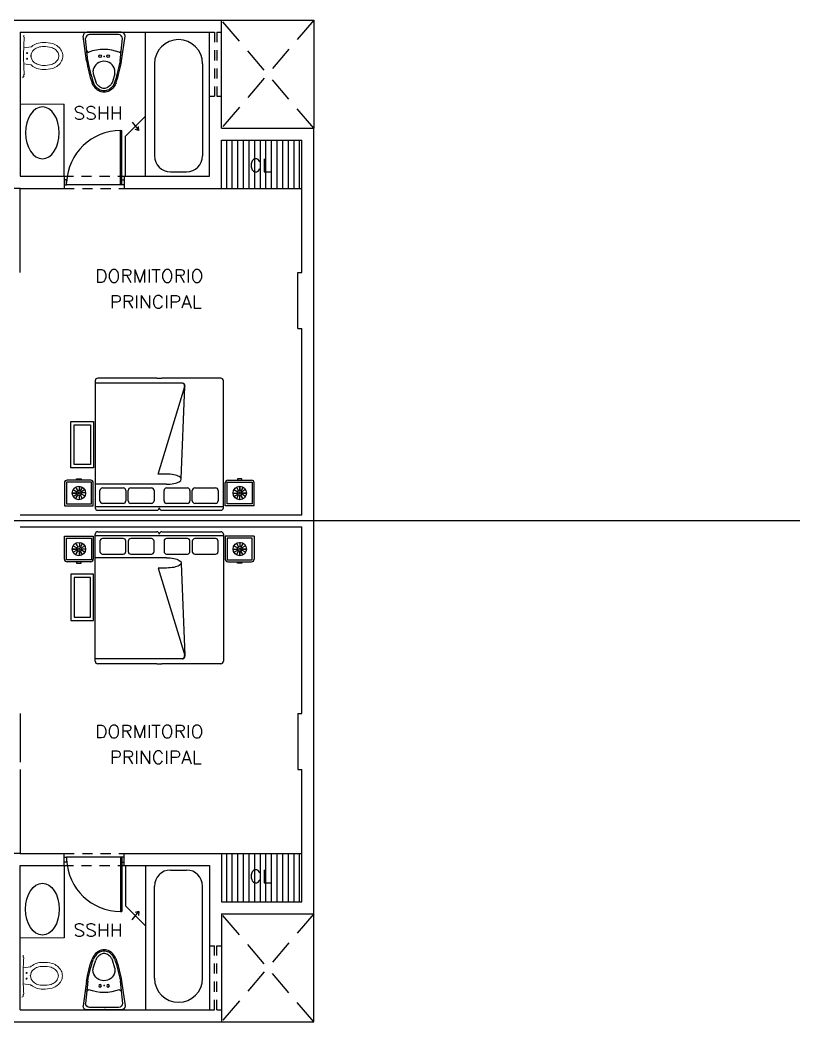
# Model space of a CAD drawing. Header units: millimetres. Extents: x 240 to 284.1, y 121.4 to 133.9.
# Drawn here: x 274.38 to 284.11, y 121.45 to 133.95 of the extents above; entities that cross this region are included whole.
import ezdxf

# ---------------------------------------------------------------- set-up
doc = ezdxf.new("R2010")
doc.units = ezdxf.units.MM
doc.linetypes.add('HIDDEN', pattern=[9.525, 6.35, -3.175])
for name, color, linetype in [('MUEBLES', 253, 'Continuous'), ('MUROS', 5, 'Continuous'), ('MUROS-BAJOS', 40, 'Continuous'), ('pisos', 8, 'Continuous'), ('PROYECCIONES', 6, 'HIDDEN'), ('PUERTAS', 2, 'Continuous')]:
    doc.layers.add(name, color=color, linetype=linetype)
doc.layers.add('TEXTOS', color=4, linetype='Continuous', lineweight=13)
doc.styles.add('ROMANS', font='romans.shx', dxfattribs={"height": 0.05})

# ---------------------------------------------------------------- blocks, each defined once
blk = doc.blocks.new('water')
for p, q in [((0.212, 0), (-0.212, 0)), ((-0.219, -0.36), (-0.262, -0.05)), ((-0.203, -0.36), (-0.23, -0.082)), ((0.18, -0.031), (-0.18, -0.031)), ((0.203, -0.36), (0.23, -0.082)), ((0.219, -0.36), (0.262, -0.05)), ((-0.136, -0.522), (-0.104, -0.622)), ((0.133, -0.522), (0.104, -0.622))]:
    blk.add_line(p, q)
for points in [[(0.104, -0.622, -0.063348), (0.083, -0.657, -0.106053), (0.043, -0.692, -0.126698), (0, -0.703, -0.126698), (-0.043, -0.692, -0.106053), (-0.083, -0.657, -0.063348), (-0.104, -0.622, -0.032432)], [(0.15, -0.632, -0.072735), (0.121, -0.685, -0.106053), (0.066, -0.733, -0.126698), (0, -0.75, -0.126698), (-0.066, -0.733, -0.106053), (-0.121, -0.685, -0.072735), (-0.15, -0.632, -0.075527)], [(0.132, -0.632, -0.084865), (0.108, -0.676, -0.106053), (0.058, -0.719, -0.126698), (0, -0.734, -0.126698), (-0.058, -0.719, -0.106053), (-0.108, -0.676, -0.084865), (-0.132, -0.632)]]:
    blk.add_lwpolyline(points, format="xyb")
for centre in [(-0.05, -0.3), (0.05, -0.3)]:
    blk.add_circle(centre, 0.0162)
for centre, radius, start, end in [((-0.212, -0.05), 0.05, 90, 180), ((-0.18, -0.082), 0.05, 90, 180), ((0.18, -0.082), 0.05, 0, 90), ((0.212, -0.05), 0.05, 0, 90), ((-0.177, -0.217), 0.0403, 197.365, 238.0437), ((0, -0.746), 0.529, 69.0287, 110.8502), ((0.186, -0.225), 0.0299, 293.7108, 350.2175), ((1.215, -0.141), 1.45, 188.6963, 199.7999), ((1.355, -0.097), 1.58, 189.5687, 199.7797), ((-0.192, -0.241), 0.0115, 238.0437, 290.8502), ((-0.001, -0.502), 0.138, 14.7688, 165.2312), ((-1.405, -0.083), 1.632, 340.3478, 350.2344), ((-1.278, -0.121), 1.516, 340.2994, 350.9235), ((0.194, -0.241), 0.0115, 249.0287, 293.7108), ((0.003, -0.498), 0.141, 167.0911, 189.7868), ((-0.006, -0.498), 0.141, 350.2132, 12.9089)]:
    blk.add_arc(centre, radius, start, end)
blk.add_point((0, -0.305))
blk = doc.blocks.new('A$C235B6341')
for p, q in [((0.167, 0.488), (0.154, 0.397)), ((0.367, 0.488), (0.379, 0.397))]:
    blk.add_line(p, q)
for points in [[(0.154, 0.397, 0.013963), (0.148, 0.389, 0.089637), (0.112, 0.324, 0.081306), (0.099, 0.243, 0.056545), (0.112, 0.126, 0.089637), (0.148, 0.061, 0.104644), (0.204, 0.015, 0.118458), (0.267, 0, 0.108474)], [(0.267, 0, 0.118458), (0.329, 0.015, 0.104644), (0.385, 0.061, 0.089637), (0.421, 0.126, 0.056545), (0.434, 0.243, 0.081306), (0.421, 0.324, 0.089637), (0.385, 0.389, 0.014084), (0.379, 0.397, 0.108474)], [(0.191, 0.363, 0.013963), (0.187, 0.358, 0.089637), (0.159, 0.308, 0.081306), (0.149, 0.243, 0.055176), (0.16, 0.14, 0.085892), (0.187, 0.092, 0.104644), (0.227, 0.06, 0.118458), (0.267, 0.05, 0.118458)], [(0.267, 0.05, 0.118458), (0.306, 0.06, 0.104644), (0.346, 0.092, 0.085892), (0.373, 0.14, 0.055176), (0.384, 0.243, 0.081306), (0.374, 0.308, 0.089637), (0.346, 0.358, 0.014084), (0.342, 0.363, 0.014084)]]:
    blk.add_lwpolyline(points, format="xyb")
for centre in [(0.231, 0.447), (0.302, 0.447)]:
    blk.add_circle(centre, 0.00635)
for centre, radius, start, end in [((0.03, 0.51), 0.03, 187.4314, 224.9532), ((0.017, 0.522), 0.0348, 255.4253, 291.0227), ((0.044, 0.495), 0.0148, 201.6897, 259.5639), ((0.267, -2.319), 2.809, 90.0016, 94.6091), ((0.267, 0.293), 0.103, 42.7314, 137.3026), ((0.267, -2.319), 2.809, 85.3931, 90.0016), ((0.266, -2.319), 2.809, 85.3909, 89.9984), ((0.49, 0.495), 0.0148, 280.4361, 338.3103), ((0.516, 0.522), 0.0348, 248.9773, 284.5747)]:
    blk.add_arc(centre, radius, start, end)
blk.add_point((0.267, 0.4))

msp = doc.modelspace()

# ---------------------------------------------------------------- hatches: boundary and pattern name
at = {"layer": 'pisos', "ltscale": 0.05}
h = msp.add_hatch(dxfattribs=at)
h.set_pattern_fill('_USER', color=256, scale=0.07, angle=90, style=0, pattern_type=0)
h.set_pattern_definition([(90, (0.387006, 0.59479), (-0.07, 4e-18), [])])
h.paths.add_polyline_path([(277.893, 132.446), (276.893, 132.446), (276.893, 131.846), (277.893, 131.846)])
h.paths.add_polyline_path([(277.225, 132.013), (277.581, 132.013), (277.581, 132.253), (277.225, 132.253)], flags=24)
h = msp.add_hatch(dxfattribs=at)
h.set_pattern_fill('_USER', color=256, scale=0.07, angle=90, style=0, pattern_type=0)
h.set_pattern_definition([(270, (0.387006, 254.796846), (-0.07, -4e-18), [])])
h.paths.add_polyline_path([(277.893, 122.946), (276.893, 122.946), (276.893, 123.546), (277.893, 123.546)])
h.paths.add_polyline_path([(277.199, 123.383), (277.606, 123.383), (277.606, 123.135), (277.199, 123.135)], flags=24)

# ---------------------------------------------------------------- linework, layer by layer
at = {"layer": 'MUEBLES'}
for p, q in [((276.056, 133.401), (276.056, 132.251)), ((276.656, 133.401), (276.656, 132.251)), ((276.256, 132.051), (276.456, 132.051)), ((275.316, 129.446), (275.316, 127.862)), ((276.401, 129.414), (275.316, 129.414)), ((276.084, 129.478), (275.348, 129.478)), ((276.406, 129.414), (275.736, 129.414)), ((276.084, 129.478), (276.148, 129.478)), ((276.884, 129.478), (276.148, 129.478)), ((276.916, 127.862), (276.916, 129.446)), ((276.102, 128.282), (276.436, 129.372)), ((276.39, 128.225), (276.436, 129.372)), ((276.206, 128.282), (276.102, 128.282)), ((274.933, 128.173), (274.933, 127.885)), ((275.261, 128.205), (274.965, 128.205)), ((275.119, 128.076), (275.119, 128.129)), ((275.119, 128.129), (275.119, 128.076)), ((275.293, 127.885), (275.293, 128.173)), ((276.206, 128.154), (275.316, 128.154)), ((276.94, 127.885), (276.94, 128.173)), ((276.972, 128.205), (277.268, 128.205)), ((277.12, 128.075), (277.12, 128.129)), ((277.12, 128.129), (277.12, 128.075)), ((277.3, 127.885), (277.3, 128.173)), ((275.029, 128.045), (275.083, 128.045)), ((275.083, 128.045), (275.029, 128.045)), ((275.04, 128.087), (275.087, 128.06)), ((275.04, 128.003), (275.087, 128.03)), ((275.071, 128.118), (275.098, 128.071)), ((275.071, 127.973), (275.098, 128.019)), ((275.119, 127.962), (275.119, 128.016)), ((275.16, 128.118), (275.134, 128.072)), ((275.16, 127.974), (275.134, 128.02)), ((275.191, 128.088), (275.145, 128.061)), ((275.191, 128.004), (275.145, 128.031)), ((275.202, 128.046), (275.149, 128.046)), ((275.202, 128.046), (275.149, 128.046)), ((275.376, 127.947), (275.376, 128.076)), ((275.408, 128.108), (275.667, 128.108)), ((275.699, 128.076), (275.699, 127.947)), ((275.728, 127.948), (275.728, 128.077)), ((275.76, 128.109), (276.019, 128.109)), ((276.051, 128.077), (276.051, 127.948)), ((276.176, 127.947), (276.176, 128.076)), ((276.208, 128.108), (276.467, 128.108)), ((276.499, 128.076), (276.499, 127.947)), ((276.528, 127.948), (276.528, 128.077)), ((276.56, 128.109), (276.819, 128.109)), ((276.851, 128.077), (276.851, 127.948)), ((277.037, 128.045), (277.09, 128.045)), ((277.037, 128.045), (277.09, 128.045)), ((277.048, 128.087), (277.094, 128.06)), ((277.048, 128.003), (277.094, 128.03)), ((277.078, 128.118), (277.105, 128.071)), ((277.078, 127.973), (277.105, 128.019)), ((277.12, 127.962), (277.12, 128.015)), ((277.162, 128.118), (277.135, 128.071)), ((277.162, 127.973), (277.135, 128.019)), ((277.193, 128.087), (277.146, 128.06)), ((277.193, 128.003), (277.146, 128.03)), ((277.204, 128.045), (277.15, 128.045)), ((277.15, 128.045), (277.204, 128.045)), ((274.933, 127.885), (275.293, 127.885)), ((275.316, 127.878), (276.116, 127.878)), ((275.667, 127.915), (275.408, 127.915)), ((276.019, 127.916), (275.76, 127.916)), ((276.116, 127.878), (276.916, 127.878)), ((276.467, 127.915), (276.208, 127.915)), ((276.819, 127.916), (276.56, 127.916)), ((277.3, 127.885), (276.94, 127.885)), ((275.348, 127.83), (276.084, 127.83)), ((276.148, 127.83), (276.884, 127.83)), ((274.933, 127.218), (274.933, 127.506)), ((274.933, 127.506), (275.293, 127.506)), ((275.293, 127.506), (275.293, 127.218)), ((275.316, 125.946), (275.316, 127.53)), ((275.316, 127.514), (276.116, 127.514)), ((275.348, 127.562), (276.084, 127.562)), ((276.116, 127.514), (276.916, 127.514)), ((276.148, 127.562), (276.884, 127.562)), ((276.916, 127.53), (276.916, 125.946)), ((276.94, 127.506), (276.94, 127.218)), ((277.3, 127.506), (276.94, 127.506)), ((277.3, 127.506), (277.3, 127.218)), ((275.04, 127.388), (275.087, 127.361)), ((275.071, 127.419), (275.098, 127.372)), ((275.119, 127.429), (275.119, 127.376)), ((275.16, 127.418), (275.134, 127.372)), ((275.191, 127.388), (275.145, 127.361)), ((275.376, 127.445), (275.376, 127.316)), ((275.667, 127.477), (275.408, 127.477)), ((275.699, 127.316), (275.699, 127.445)), ((275.728, 127.444), (275.728, 127.314)), ((276.019, 127.476), (275.76, 127.476)), ((276.051, 127.314), (276.051, 127.444)), ((276.176, 127.445), (276.176, 127.316)), ((276.467, 127.477), (276.208, 127.477)), ((276.499, 127.316), (276.499, 127.445)), ((276.528, 127.444), (276.528, 127.314)), ((276.819, 127.476), (276.56, 127.476)), ((276.851, 127.314), (276.851, 127.444)), ((277.048, 127.388), (277.094, 127.361)), ((277.078, 127.419), (277.105, 127.372)), ((277.12, 127.43), (277.12, 127.376)), ((277.162, 127.419), (277.135, 127.372)), ((277.193, 127.388), (277.146, 127.361)), ((275.029, 127.346), (275.083, 127.346)), ((275.083, 127.346), (275.029, 127.346)), ((275.04, 127.305), (275.087, 127.331)), ((275.071, 127.274), (275.098, 127.32)), ((275.119, 127.316), (275.119, 127.262)), ((275.119, 127.262), (275.119, 127.316)), ((275.16, 127.273), (275.134, 127.32)), ((275.191, 127.304), (275.145, 127.331)), ((275.202, 127.346), (275.149, 127.346)), ((275.202, 127.346), (275.149, 127.346)), ((275.408, 127.284), (275.667, 127.284)), ((275.76, 127.282), (276.019, 127.282)), ((276.208, 127.284), (276.467, 127.284)), ((276.56, 127.282), (276.819, 127.282)), ((277.037, 127.346), (277.09, 127.346)), ((277.037, 127.346), (277.09, 127.346)), ((277.048, 127.305), (277.094, 127.331)), ((277.078, 127.274), (277.105, 127.32)), ((277.12, 127.316), (277.12, 127.263)), ((277.12, 127.263), (277.12, 127.316)), ((277.162, 127.274), (277.135, 127.32)), ((277.193, 127.305), (277.146, 127.331)), ((277.204, 127.346), (277.15, 127.346)), ((277.15, 127.346), (277.204, 127.346)), ((275.261, 127.186), (274.965, 127.186)), ((276.206, 127.237), (275.316, 127.237)), ((276.39, 127.167), (276.436, 126.019)), ((276.972, 127.186), (277.268, 127.186)), ((276.102, 127.109), (276.436, 126.019)), ((276.206, 127.109), (276.102, 127.109)), ((276.401, 125.978), (275.316, 125.978)), ((276.084, 125.914), (275.348, 125.914)), ((276.406, 125.978), (275.736, 125.978)), ((276.084, 125.914), (276.148, 125.914)), ((276.884, 125.914), (276.148, 125.914)), ((276.256, 123.341), (276.456, 123.341)), ((276.056, 121.991), (276.056, 123.141)), ((276.656, 121.991), (276.656, 123.141))]:
    msp.add_line(p, q, dxfattribs=at)
at = {"layer": 'MUEBLES', "ltscale": 0.05}
for p, q in [((275.776, 132.673), (275.861, 132.569)), ((275.861, 132.569), (275.815, 132.582)), ((275.861, 132.569), (275.857, 132.617)), ((275.776, 122.719), (275.861, 122.823)), ((275.861, 122.823), (275.815, 122.81)), ((275.861, 122.823), (275.857, 122.775))]:
    msp.add_line(p, q, dxfattribs=at)
at = {"layer": 'MUEBLES'}
for points in [[(275.296, 128.359), (275.013, 128.359), (275.013, 128.936), (275.296, 128.936)], [(275.256, 128.399), (275.053, 128.399), (275.053, 128.896), (275.256, 128.896)], [(274.957, 128.181), (274.957, 127.909), (275.269, 127.909), (275.269, 128.181)], [(275.141, 128.205), (275.085, 128.205), (275.085, 128.223), (275.141, 128.223)], [(277.276, 128.181), (277.276, 127.909), (276.964, 127.909), (276.964, 128.181)], [(277.092, 128.205), (277.148, 128.205), (277.148, 128.223), (277.092, 128.223)], [(274.957, 127.21), (274.957, 127.482), (275.269, 127.482), (275.269, 127.21)], [(277.276, 127.21), (277.276, 127.482), (276.964, 127.482), (276.964, 127.21)], [(275.141, 127.186), (275.085, 127.186), (275.085, 127.169), (275.141, 127.169)], [(277.092, 127.186), (277.148, 127.186), (277.148, 127.169), (277.092, 127.169)], [(275.296, 127.032), (275.013, 127.032), (275.013, 126.456), (275.296, 126.456)], [(275.256, 126.992), (275.053, 126.992), (275.053, 126.496), (275.256, 126.496)]]:
    msp.add_lwpolyline(points, close=True, dxfattribs=at)
for centre, radius in [((275.113, 128.045), 0.0835), ((277.12, 128.045), 0.0835), ((275.113, 128.045), 0.03), ((275.113, 128.045), 0.0121), ((277.12, 128.045), 0.03), ((277.12, 128.045), 0.0121), ((275.113, 127.346), 0.0835), ((275.113, 127.346), 0.03), ((277.12, 127.346), 0.0835), ((277.12, 127.346), 0.03), ((275.113, 127.346), 0.0121), ((277.12, 127.346), 0.0121)]:
    msp.add_circle(centre, radius, dxfattribs=at)
for centre, radius, start, end in [((276.356, 133.401), 0.3, 0, 180), ((276.256, 132.251), 0.2, 180, 270), ((276.456, 132.251), 0.2, 270, 0), ((275.348, 129.446), 0.032, 90, 180), ((276.401, 129.382), 0.032, 342.9579, 90), ((276.406, 129.382), 0.032, 342.9579, 90), ((276.884, 129.446), 0.032, 0, 90), ((274.965, 128.173), 0.032, 90, 180), ((275.261, 128.173), 0.032, 0, 90), ((276.972, 128.173), 0.032, 90, 180), ((277.268, 128.173), 0.032, 0, 90), ((275.408, 128.076), 0.032, 90, 180), ((275.667, 128.076), 0.032, 0, 90), ((275.76, 128.077), 0.032, 90, 180), ((276.019, 128.077), 0.032, 0, 90), ((276.208, 128.076), 0.032, 90, 180), ((276.467, 128.076), 0.032, 0, 90), ((276.56, 128.077), 0.032, 90, 180), ((276.819, 128.077), 0.032, 0, 90), ((275.408, 127.947), 0.032, 180, 270), ((275.667, 127.947), 0.032, 270, 0), ((275.76, 127.948), 0.032, 180, 270), ((276.019, 127.948), 0.032, 270, 0), ((276.208, 127.947), 0.032, 180, 270), ((276.467, 127.947), 0.032, 270, 0), ((276.56, 127.948), 0.032, 180, 270), ((276.819, 127.948), 0.032, 270, 0), ((275.348, 127.862), 0.032, 180, 270), ((276.084, 127.862), 0.032, 270, 0), ((276.148, 127.862), 0.032, 180, 270), ((276.884, 127.862), 0.032, 270, 0), ((275.348, 127.53), 0.032, 90, 180), ((276.084, 127.53), 0.032, 0, 90), ((276.148, 127.53), 0.032, 90, 180), ((276.884, 127.53), 0.032, 0, 90), ((275.408, 127.445), 0.032, 90, 180), ((275.667, 127.445), 0.032, 0, 90), ((275.76, 127.444), 0.032, 90, 180), ((276.019, 127.444), 0.032, 0, 90), ((276.208, 127.445), 0.032, 90, 180), ((276.467, 127.445), 0.032, 0, 90), ((276.56, 127.444), 0.032, 90, 180), ((276.819, 127.444), 0.032, 0, 90), ((275.408, 127.316), 0.032, 180, 270), ((275.667, 127.316), 0.032, 270, 0), ((275.76, 127.314), 0.032, 180, 270), ((276.019, 127.314), 0.032, 270, 0), ((276.208, 127.316), 0.032, 180, 270), ((276.467, 127.316), 0.032, 270, 0), ((276.56, 127.314), 0.032, 180, 270), ((276.819, 127.314), 0.032, 270, 0), ((274.965, 127.218), 0.032, 180, 270), ((275.261, 127.218), 0.032, 270, 0), ((276.972, 127.218), 0.032, 180, 270), ((277.268, 127.218), 0.032, 270, 0), ((276.401, 126.01), 0.032, 270, 17.0421), ((276.406, 126.01), 0.032, 270, 17.0421), ((275.348, 125.946), 0.032, 180, 270), ((276.884, 125.946), 0.032, 270, 0), ((276.256, 123.141), 0.2, 90, 180), ((276.456, 123.141), 0.2, 360, 90), ((276.356, 121.991), 0.3, 180, 0)]:
    msp.add_arc(centre, radius, start, end, dxfattribs=at)
at = {"layer": 'MUEBLES', "ltscale": 0.05, "extrusion": (0, 0, -1)}
msp.add_ellipse((274.658, 132.539), major_axis=(0, -0.324), ratio=0.648312, dxfattribs=at)
at = {"layer": 'MUEBLES'}
msp.add_ellipse((276.206, 128.218), major_axis=(0.183, 0), ratio=0.349498, start_param=4.712389, end_param=7.853982, dxfattribs=at)
at = {"layer": 'MUEBLES', "extrusion": (0, 0, -1)}
msp.add_ellipse((276.206, 127.173), major_axis=(0.183, 0), ratio=0.349498, start_param=4.712389, end_param=7.853982, dxfattribs=at)
at = {"layer": 'MUEBLES', "ltscale": 0.05}
msp.add_ellipse((274.658, 122.853), major_axis=(0, 0.324), ratio=0.648312, dxfattribs=at)
at = {"layer": 'MUROS'}
for p, q in [((274.129, 133.946), (276.893, 133.946)), ((276.893, 132.596), (276.893, 133.946)), ((274.379, 133.796), (276.743, 133.796)), ((274.379, 133.796), (274.379, 131.996)), ((276.743, 131.996), (276.743, 133.796)), ((276.893, 132.596), (278.043, 132.596)), ((278.043, 122.796), (278.043, 132.596)), ((276.893, 131.846), (276.893, 132.446)), ((276.893, 132.446), (277.893, 132.446)), ((277.893, 130.796), (277.893, 132.446)), ((274.379, 131.996), (274.929, 131.996)), ((274.929, 131.996), (274.929, 131.846)), ((275.679, 131.996), (275.679, 131.846)), ((275.679, 131.996), (276.743, 131.996)), ((274.379, 131.846), (274.929, 131.846)), ((275.679, 131.846), (276.893, 131.846)), ((277.893, 130.796), (277.893, 131.546)), ((277.843, 130.096), (277.843, 130.796)), ((277.843, 130.796), (277.893, 130.796)), ((277.843, 130.096), (277.893, 130.096)), ((277.893, 127.771), (277.893, 130.096)), ((274.379, 127.771), (277.893, 127.771)), ((274.379, 127.621), (277.893, 127.621)), ((277.893, 125.296), (277.893, 127.621)), ((274.379, 125.296), (274.379, 124.688)), ((277.843, 125.296), (277.893, 125.296)), ((277.843, 125.296), (277.843, 124.596)), ((277.843, 124.596), (277.893, 124.596)), ((277.893, 122.946), (277.893, 124.596)), ((277.893, 123.846), (277.893, 124.596)), ((274.379, 123.546), (274.929, 123.546)), ((274.929, 123.396), (274.929, 123.546)), ((275.679, 123.396), (275.679, 123.546)), ((275.679, 123.546), (276.893, 123.546)), ((276.893, 123.546), (276.893, 122.946)), ((274.379, 123.396), (274.929, 123.396)), ((274.379, 121.596), (274.379, 123.396)), ((275.679, 123.396), (276.743, 123.396)), ((276.743, 123.396), (276.743, 121.596)), ((276.893, 122.946), (277.893, 122.946)), ((276.893, 122.796), (278.043, 122.796)), ((276.893, 122.796), (276.893, 121.446)), ((274.379, 121.596), (276.743, 121.596)), ((274.129, 121.446), (276.893, 121.446))]:
    msp.add_line(p, q, dxfattribs=at)
at = {"layer": 'MUROS', "ltscale": 0.05}
for p, q in [((274.379, 131.846), (274.129, 131.846)), ((274.379, 123.546), (274.129, 123.546))]:
    msp.add_line(p, q, dxfattribs=at)
at = {"layer": 'MUROS-BAJOS'}
for p, q in [((275.943, 131.996), (275.943, 133.796)), ((274.929, 131.996), (274.929, 132.896)), ((275.693, 131.996), (275.693, 132.496)), ((274.929, 123.396), (274.929, 122.496)), ((275.693, 123.396), (275.693, 122.896)), ((275.943, 123.396), (275.943, 121.596))]:
    msp.add_line(p, q, dxfattribs=at)
at = {"layer": 'MUROS-BAJOS', "ltscale": 0.05}
for p, q in [((275.693, 132.496), (275.943, 132.746)), ((274.379, 130.796), (274.379, 131.846)), ((274.379, 124.596), (274.379, 123.546)), ((275.693, 122.896), (275.943, 122.646))]:
    msp.add_line(p, q, dxfattribs=at)
at = {"layer": 'pisos', "ltscale": 0.05}
for p, q in [((276.893, 133.946), (278.043, 133.946)), ((278.043, 133.946), (278.043, 132.596)), ((275.634, 131.891), (274.959, 131.891)), ((276.893, 131.846), (277.893, 131.846)), ((275.634, 123.501), (274.959, 123.501)), ((276.893, 123.546), (277.893, 123.546)), ((278.043, 121.446), (278.043, 122.796)), ((275.442, 121.596), (275.442, 121.611)), ((276.893, 121.446), (278.043, 121.446))]:
    msp.add_line(p, q, dxfattribs=at)
at = {"layer": 'pisos', "color": 6, "ltscale": 0.05}
msp.add_line((284.109, 127.696), (239.991, 127.696), dxfattribs=at)
at = {"layer": 'PROYECCIONES', "ltscale": 0.05}
for p, q in [((278.043, 133.946), (276.893, 132.596)), ((278.043, 132.596), (276.893, 133.946)), ((278.043, 122.796), (276.893, 121.446)), ((278.043, 121.446), (276.893, 122.796))]:
    msp.add_line(p, q, dxfattribs=at)
at = {"layer": 'PROYECCIONES', "ltscale": 0.02}
for p, q in [((276.743, 133.796), (276.803, 133.796)), ((276.803, 133.796), (276.803, 132.996)), ((276.833, 133.796), (276.833, 132.996)), ((276.833, 133.796), (276.893, 133.796)), ((276.743, 132.996), (276.803, 132.996)), ((276.833, 132.996), (276.893, 132.996)), ((274.917, 131.996), (275.679, 131.996)), ((274.929, 131.846), (275.679, 131.846)), ((274.929, 123.546), (275.679, 123.546)), ((274.917, 123.396), (275.679, 123.396)), ((276.743, 122.396), (276.803, 122.396)), ((276.803, 121.596), (276.803, 122.396)), ((276.833, 121.596), (276.833, 122.396)), ((276.833, 122.396), (276.893, 122.396)), ((276.743, 121.596), (276.803, 121.596)), ((276.833, 121.596), (276.893, 121.596))]:
    msp.add_line(p, q, dxfattribs=at)
at = {"layer": 'PUERTAS', "color": 1}
for p, q in [((275.634, 131.891), (275.634, 132.566)), ((275.634, 132.566), (275.649, 132.566)), ((275.649, 131.891), (275.649, 132.566)), ((275.649, 131.891), (275.634, 131.891)), ((275.634, 123.501), (275.634, 122.825)), ((275.649, 123.501), (275.634, 123.501)), ((275.649, 123.501), (275.649, 122.825)), ((275.634, 122.825), (275.649, 122.825))]:
    msp.add_line(p, q, dxfattribs=at)
for points in [[(274.929, 131.891), (274.959, 131.891), (274.959, 131.951), (274.929, 131.951)], [(275.679, 131.891), (275.649, 131.891), (275.649, 131.951), (275.679, 131.951)], [(274.929, 123.501), (274.959, 123.501), (274.959, 123.441), (274.929, 123.441)], [(275.679, 123.501), (275.649, 123.501), (275.649, 123.441), (275.679, 123.441)]]:
    msp.add_lwpolyline(points, close=True, dxfattribs=at)
at = {"layer": 'PUERTAS'}
for centre, start, end in [((275.634, 131.891), 90, 177.4552), ((275.634, 123.501), 182.5448, 270)]:
    msp.add_arc(centre, 0.676, start, end, dxfattribs=at)
at = {"layer": 'TEXTOS', "ltscale": 0.05}
for p, q in [((274.929, 132.896), (274.379, 132.896)), ((274.929, 122.496), (274.379, 122.496))]:
    msp.add_line(p, q, dxfattribs=at)

# ---------------------------------------------------------------- block references
at = {"layer": 'MUEBLES'}
msp.add_blockref('water', (275.427, 133.796), dxfattribs=at)
at = {"layer": 'MUEBLES', "xscale": -1, "rotation": 180}
msp.add_blockref('water', (275.427, 121.596), dxfattribs=at)
at = {"layer": 'TEXTOS', "ltscale": 0.05, "rotation": 90}
for p in [(274.913, 133.231), (274.907, 121.755)]:
    msp.add_blockref('A$C235B6341', p, dxfattribs=at)

# ---------------------------------------------------------------- texts
at = {"layer": 'TEXTOS', "style": 'ROMANS', "width": 1.065916}
for s, p in [('SSHH', (275.045, 132.706)), ('CL', (277.24, 132.053)), ('DORMITORIO', (275.316, 130.673)), ('PRINCIPAL', (275.497, 130.35)), ('DORMITORIO', (275.316, 124.989)), ('PRINCIPAL', (275.497, 124.667)), ('CL', (277.24, 123.183)), ('SSHH', (275.045, 122.511))]:
    msp.add_text(s, height=0.16, dxfattribs=at).set_placement(p)

doc.saveas('drawing.dxf')
